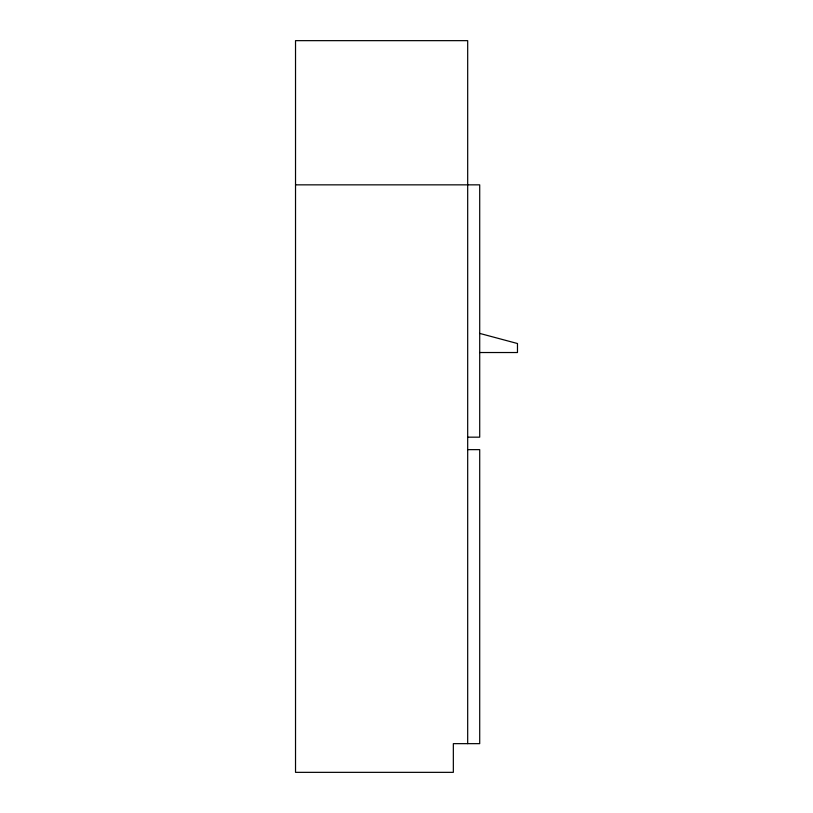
<?xml version="1.0" encoding="UTF-8"?>
<svg xmlns="http://www.w3.org/2000/svg" width="813" height="813" viewBox="0 0 813 813"><rect width="100%" height="100%" fill="white"/><g stroke="black" fill="none" stroke-linecap="round" stroke-linejoin="round"><path stroke-width="1.22" d="M295.526 184.846L479.711 184.846L479.711 437.17L467.688 437.17M479.65 352.527L517.475 352.527L517.475 343.523L479.721 333.411M467.688 449.64L479.711 449.64L479.711 743.651L453.339 743.651L453.339 772.35L295.526 772.35L295.526 40.65L467.688 40.65L467.688 743.651"/></g></svg>
